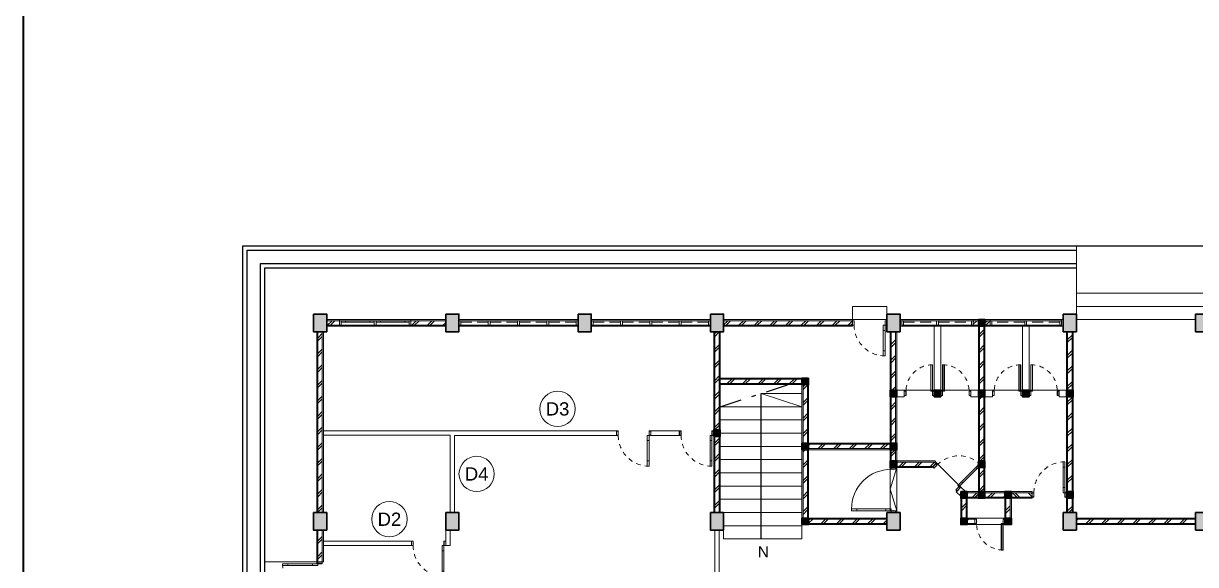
# Model space of a CAD drawing. Header units: millimetres. Extents: x -11 to 1625, y -267 to 180.
# Drawn here: x 996.21 to 1022.79, y -196.77 to -184.5 of the extents above; entities that cross this region are included whole.
import ezdxf
from ezdxf.enums import TextEntityAlignment as Align

# ---------------------------------------------------------------- set-up
doc = ezdxf.new("R2010")
doc.units = ezdxf.units.MM
doc.linetypes.add('DASHDOT', pattern=[1, 0.5, -0.25, 0, -0.25])
doc.linetypes.add('HIDDEN', pattern=[0.375, 0.25, -0.125])
for name, color, linetype, lineweight in [('ars', 11, 'Continuous', 5), ('dinding', 5, 'Continuous', 15), ('GRS KOP', 1, 'Continuous', 35), ('KOLOM', 1, 'Continuous', 30), ('kop', 7, 'Continuous', 20), ('kus', 63, 'Continuous', 15), ('lan', 7, 'Continuous', 15), ('not', 7, 'Continuous', 20), ('PARTISI', 190, 'Continuous', 9), ('sol kol', 8, 'Continuous', 0)]:
    doc.layers.add(name, color=color, linetype=linetype, lineweight=lineweight)
doc.styles.add('BARU', font='complex.shx')
doc.styles.add('S', font='SIMPLEX', dxfattribs={"width": 1.1})
doc.styles.get("Standard").update_dxf_attribs({"font": 'ARIALUNI.TTF'})
pattern_1 = [(45, (1013.4393, -205.53987), (-0.1767767, 0.1767767), []), (45, (1013.5018, -205.53987), (-0.1767767, 0.1767767), [])]
pattern_2 = [(45, (1014.4393, -205.53987), (-0.1767767, 0.1767767), []), (45, (1014.5018, -205.53987), (-0.1767767, 0.1767767), [])]

# ---------------------------------------------------------------- blocks, each defined once
blk = doc.blocks.new('kop')
at = {"layer": 'GRS KOP'}
blk.add_lwpolyline([(1, 54), (83, 54), (83, 1), (1, 1)], close=True, dxfattribs=at)
at = {"layer": 'kop', "style": 'BARU', "flags": 4}
for p, height in [((73.8, 5.4), 0.35), ((80.303, 5.382), 0.25), ((73.8, 4.9), 0.35), ((80.303, 4.882), 0.25), ((73.8, 4.4), 0.35), ((80.303, 4.382), 0.25)]:
    blk.add_attdef('-', p, '', height=height, dxfattribs=at)
at = {"layer": 'kop', "flags": 4}
for tag, p in [('AR-00', (78.057, 2.648)), ('00', (81.238, 2.647))]:
    blk.add_attdef(tag, text='', height=0.35, dxfattribs=at).set_placement(p, align=Align.MIDDLE)
blk = doc.blocks.new('K1')
at = {"layer": 'KOLOM'}
blk.add_lwpolyline([(0.2, 0.15), (-0.2, 0.15), (-0.2, -0.15), (0.2, -0.15), (0.2, 0.15)], dxfattribs=at)
blk = doc.blocks.new('P 70')
at = {"linetype": 'HIDDEN', "ltscale": 0.3}
blk.add_lwpolyline([(-0.74, 0.1, -0.414214), (-0.04, 0.8, -1.303225)], format="xyb", dxfattribs=at)
for points in [[(-0.04, 0.8), (-0.08, 0.8), (-0.08, 0.68), (-0.04, 0.68)], [(-0.04, 0.68), (-0.08, 0.68), (-0.08, 0.22), (-0.04, 0.22)], [(-0.735, 0.06), (-0.74, 0.06), (-0.74, 0.061), (-0.74, 0.1), (-0.78, 0.1), (-0.78, 0), (-0.74, 0), (-0.74, 0.056), (-0.735, 0.058)], [(-0.742, 0.002), (-0.778, 0.002), (-0.778, 0.098), (-0.742, 0.098)], [(-0.04, 0.1), (-0.08, 0.1), (-0.08, 0.22), (-0.04, 0.22)], [(-0.045, 0.06), (-0.04, 0.06), (-0.04, 0.061), (-0.04, 0.1), (0, 0.1), (0, 0), (-0.04, 0), (-0.04, 0.056), (-0.045, 0.058)], [(-0.038, 0.002), (-0.002, 0.002), (-0.002, 0.098), (-0.038, 0.098)]]:
    blk.add_lwpolyline(points, close=True)
blk = doc.blocks.new('KP')
at = {"layer": 'KOLOM'}
blk.add_lwpolyline([(0.075, -0.075), (-0.075, -0.075), (-0.075, 0.075), (0.075, 0.075), (0.075, -0.075)], dxfattribs=at)
blk = doc.blocks.new('P 60')
at = {"linetype": 'HIDDEN', "ltscale": 0.3}
blk.add_lwpolyline([(-0.64, 0.1, -0.414214), (-0.04, 0.7, -1.303225)], format="xyb", dxfattribs=at)
for points in [[(-0.04, 0.7), (-0.04, 0.1), (-0.08, 0.1), (-0.08, 0.7)], [(-0.042, 0.698), (-0.042, 0.102), (-0.078, 0.102), (-0.078, 0.698)], [(-0.635, 0.06), (-0.64, 0.06), (-0.64, 0.061), (-0.64, 0.1), (-0.68, 0.1), (-0.68, 0), (-0.64, 0), (-0.64, 0.056), (-0.635, 0.058)], [(-0.642, 0.002), (-0.678, 0.002), (-0.678, 0.098), (-0.642, 0.098)], [(-0.045, 0.06), (-0.04, 0.06), (-0.04, 0.061), (-0.04, 0.1), (0, 0.1), (0, 0), (-0.04, 0), (-0.04, 0.056), (-0.045, 0.058)], [(-0.038, 0.002), (-0.002, 0.002), (-0.002, 0.098), (-0.038, 0.098)]]:
    blk.add_lwpolyline(points, close=True)
blk = doc.blocks.new('P 80')
at = {"linetype": 'HIDDEN', "ltscale": 0.3}
blk.add_lwpolyline([(-0.84, 0.1, -0.414214), (-0.04, 0.9, -1.303225)], format="xyb", dxfattribs=at)
for points in [[(-0.04, 0.9), (-0.08, 0.9), (-0.08, 0.78), (-0.04, 0.78)], [(-0.04, 0.78), (-0.08, 0.78), (-0.08, 0.22), (-0.04, 0.22)], [(-0.835, 0.06), (-0.84, 0.06), (-0.84, 0.061), (-0.84, 0.1), (-0.88, 0.1), (-0.88, 0), (-0.84, 0), (-0.84, 0.056), (-0.835, 0.058)], [(-0.842, 0.002), (-0.878, 0.002), (-0.878, 0.098), (-0.842, 0.098)], [(-0.04, 0.1), (-0.08, 0.1), (-0.08, 0.22), (-0.04, 0.22)], [(-0.045, 0.06), (-0.04, 0.06), (-0.04, 0.061), (-0.04, 0.1), (0, 0.1), (0, 0), (-0.04, 0), (-0.04, 0.056), (-0.045, 0.058)], [(-0.038, 0.002), (-0.002, 0.002), (-0.002, 0.098), (-0.038, 0.098)]]:
    blk.add_lwpolyline(points, close=True)
blk = doc.blocks.new('NAV')
blk.add_circle((0, -0.4), 0.4)
at = {"style": 'S', "width": 0.75, "flags": 4}
blk.add_attdef('AV', text='', height=0.3, dxfattribs=at).set_placement((0, -0.4), align=Align.MIDDLE)

msp = doc.modelspace()

# ---------------------------------------------------------------- hatches: boundary and pattern name
at = {"layer": 'ars'}
h = msp.add_hatch(dxfattribs=at)
h.set_pattern_fill('TEMBOK', color=256, scale=0.25)
h.set_pattern_definition([(45, (1013.6593, -205.53987), (-0.1767767, 0.1767767), []), (45, (1013.7218, -205.53987), (-0.1767767, 0.1767767), [])])
h.paths.add_polyline_path([(1003.0893097, -191.2398738), (1003.3793097, -191.2398738), (1003.3793097, -191.3398738), (1003.0893097, -191.3398738)])
h = msp.add_hatch(dxfattribs=at)
h.set_pattern_fill('TEMBOK', color=256, scale=0.25)
h.set_pattern_definition([(45, (1015.5693, -205.53987), (-0.1767767, 0.1767767), []), (45, (1015.6318, -205.53987), (-0.1767767, 0.1767767), [])])
h.paths.add_polyline_path([(1004.9993097, -191.2398738), (1005.7893097, -191.2398738), (1005.7893097, -191.3398738), (1004.9993097, -191.3398738)])
h = msp.add_hatch(dxfattribs=at)
h.set_pattern_fill('TEMBOK', color=256, scale=0.25)
h.set_pattern_definition(pattern_1)
h.paths.add_polyline_path([(1012.0893097, -191.2398738), (1015.0093097, -191.2398738), (1015.0093097, -191.3398738), (1012.0893097, -191.3398738)])
h = msp.add_hatch(dxfattribs=at)
h.set_pattern_fill('TEMBOK', color=256, scale=0.25)
h.set_pattern_definition([(45, (1017.1593, -201.03987), (-0.176777, 0.176777), []), (45, (1017.2218, -201.03987), (-0.176777, 0.176777), [])])
h.paths.add_polyline_path([(1017.8643097, -191.2398738), (1017.7493097, -191.2398738), (1017.7493097, -191.3398738), (1017.8643097, -191.3398738)])
h = msp.add_hatch(dxfattribs=at)
h.set_pattern_fill('TEMBOK', color=256, scale=0.25)
h.set_pattern_definition([(45, (1017.4643, -201.03987), (-0.176777, 0.176777), []), (45, (1017.5268, -201.03987), (-0.176777, 0.176777), [])])
h.paths.add_polyline_path([(1018.1293097, -191.2398738), (1018.0143097, -191.2398738), (1018.0143097, -191.3398738), (1018.1293097, -191.3398738)])
h = msp.add_hatch(dxfattribs=at)
h.set_pattern_fill('TEMBOK', color=256, scale=0.25)
h.set_pattern_definition(pattern_2)
h.paths.add_polyline_path([(1002.9893097, -195.5898738), (1002.9893097, -191.4898738), (1002.8893097, -191.4898738), (1002.8893097, -195.5898738)])
h = msp.add_hatch(dxfattribs=at)
h.set_pattern_fill('TEMBOK', color=256, scale=0.25)
h.set_pattern_definition(pattern_1)
h.paths.add_polyline_path([(1011.9893097, -195.5898738), (1011.9893097, -191.4898738), (1011.8893097, -191.4898738), (1011.8893097, -195.5898738)])
h = msp.add_hatch(dxfattribs=at)
h.set_pattern_fill('TEMBOK', color=256, scale=0.25)
h.set_pattern_definition(pattern_1)
h.paths.add_polyline_path([(1015.9893097, -194.0148738), (1015.9893097, -191.4898738), (1015.8893097, -191.4898738), (1015.8893097, -194.0148738)])
h = msp.add_hatch(dxfattribs=at)
h.set_pattern_fill('TEMBOK', color=256, scale=0.25)
h.set_pattern_definition(pattern_1)
h.paths.add_polyline_path([(1017.8893097, -191.3648738), (1017.8893097, -195.1148738), (1017.9893097, -195.1148738), (1017.9893097, -191.3648738)])
h = msp.add_hatch(dxfattribs=at)
h.set_pattern_fill('TEMBOK', color=256, scale=0.25)
h.set_pattern_definition(pattern_1)
h.paths.add_polyline_path([(1019.9893097, -195.5898738), (1019.9893097, -191.4898738), (1019.8893097, -191.4898738), (1019.8893097, -195.5898738)])
h = msp.add_hatch(dxfattribs=at)
h.set_pattern_fill('TEMBOK', color=256, scale=0.25)
h.set_pattern_definition(pattern_1)
h.paths.add_polyline_path([(1012.0143097, -192.5648738), (1013.8643097, -192.5648738), (1013.8643097, -192.6648738), (1012.0143097, -192.6648738)])
h = msp.add_hatch(dxfattribs=at)
h.set_pattern_fill('TEMBOK', color=256, scale=0.25)
h.set_pattern_definition([(45, (1013.4643, -205.53987), (-0.1767767, 0.1767767), []), (45, (1013.5268, -205.53987), (-0.1767767, 0.1767767), [])])
h.paths.add_polyline_path([(1013.9893097, -195.7148738), (1013.9893097, -192.6898738), (1013.8893097, -192.6898738), (1013.8893097, -195.7148738)])
h = msp.add_hatch(dxfattribs=at)
h.set_pattern_fill('TEMBOK', color=256, scale=0.25)
h.set_pattern_definition(pattern_1)
h.paths.add_polyline_path([(1015.8643097, -194.0398738), (1013.9143097, -194.0398738), (1013.9143097, -194.1398738), (1015.8643097, -194.1398738)])
h = msp.add_hatch(dxfattribs=at)
h.set_pattern_fill('TEMBOK', color=256, scale=0.25)
h.set_pattern_definition(pattern_1)
h.paths.add_polyline_path([(1015.8893097, -194.1648738), (1015.8893097, -194.4198738), (1015.9893097, -194.4198738), (1015.9893097, -194.1648738)])
h = msp.add_hatch(dxfattribs=at)
h.set_pattern_fill('TEMBOK', color=256, scale=0.25)
h.set_pattern_definition([(45, (1013.4393, -204.24487), (-0.1767767, 0.1767767), []), (45, (1013.5018, -204.24487), (-0.1767767, 0.1767767), [])])
h.paths.add_polyline_path([(1016.0143097, -194.4448738), (1016.8650204, -194.4448738), (1016.823599, -194.5448738), (1016.0143097, -194.5448738)])
h = msp.add_hatch(dxfattribs=at)
h.set_pattern_fill('TEMBOK', color=256, scale=0.25)
h.set_pattern_definition(pattern_1)
h.paths.add_polyline_path([(1017.4893097, -195.2648738), (1017.4893097, -195.7148738), (1017.5893097, -195.7148738), (1017.5893097, -195.2648738)])
h = msp.add_hatch(dxfattribs=at)
h.set_pattern_fill('TEMBOK', color=256, scale=0.25)
h.set_pattern_definition(pattern_1)
h.paths.add_polyline_path([(1018.4643097, -195.1398738), (1017.6143097, -195.1398738), (1017.6143097, -195.2398738), (1018.4643097, -195.2398738)])
h = msp.add_hatch(dxfattribs=at)
h.set_pattern_fill('TEMBOK', color=256, scale=0.25)
h.set_pattern_definition(pattern_1)
h.paths.add_polyline_path([(1018.4893097, -195.2648738), (1018.4893097, -195.7148738), (1018.5893097, -195.7148738), (1018.5893097, -195.2648738)])
h = msp.add_hatch(dxfattribs=at)
h.set_pattern_fill('TEMBOK', color=256, scale=0.25)
h.set_pattern_definition([(135, (1024.9643, -204.93987), (0.1767767, 0.1767767), []), (135, (1024.9018, -204.93987), (0.1767767, 0.1767767), [])])
h.paths.add_polyline_path([(1018.6143097, -195.1398738), (1019.0843097, -195.1398738), (1019.0843097, -195.2398738), (1018.6143097, -195.2398738)])
h = msp.add_hatch(dxfattribs=at)
h.set_pattern_fill('TEMBOK', color=256, scale=0.25)
h.set_pattern_definition(pattern_1)
h.paths.add_polyline_path([(1015.7893097, -195.7398738), (1014.0143097, -195.7398738), (1014.0143097, -195.8398738), (1015.7893097, -195.8398738)])
h = msp.add_hatch(dxfattribs=at)
h.set_pattern_fill('TEMBOK', color=256, scale=0.25)
h.set_pattern_definition(pattern_1)
h.paths.add_polyline_path([(1017.7843097, -195.7398738), (1017.6143097, -195.7398738), (1017.6143097, -195.8398738), (1017.7843097, -195.8398738)])
h = msp.add_hatch(dxfattribs=at)
h.set_pattern_fill('TEMBOK', color=256, scale=0.25)
h.set_pattern_definition(pattern_1)
h.paths.add_polyline_path([(1022.7893097, -195.8398738), (1020.0893097, -195.8398738), (1020.0893097, -195.7398738), (1022.7893097, -195.7398738)])
h = msp.add_hatch(dxfattribs=at)
h.set_pattern_fill('TEMBOK', color=256, scale=0.25)
h.set_pattern_definition(pattern_2)
h.paths.add_polyline_path([(1002.9893097, -196.7098738), (1002.9893097, -195.9898738), (1002.8893097, -195.9898738), (1002.8893097, -196.7098738)])
at = {"layer": 'sol kol'}
for points in [[(1002.7893097, -191.0898738), (1002.7893097, -191.4898738), (1003.0893097, -191.4898738), (1003.0893097, -191.0898738)], [(1005.7893097, -191.0898738), (1005.7893097, -191.4898738), (1006.0893097, -191.4898738), (1006.0893097, -191.0898738)], [(1008.7893097, -191.0898738), (1008.7893097, -191.4898738), (1009.0893097, -191.4898738), (1009.0893097, -191.0898738)], [(1011.7893097, -191.0898738), (1011.7893097, -191.4898738), (1012.0893097, -191.4898738), (1012.0893097, -191.0898738)], [(1015.7893097, -191.0898738), (1015.7893097, -191.4898738), (1016.0893097, -191.4898738), (1016.0893097, -191.0898738)], [(1017.8643097, -191.2148738), (1018.0143097, -191.2148738), (1018.0143097, -191.3648738), (1017.8643097, -191.3648738)], [(1019.7893097, -191.0898738), (1019.7893097, -191.4898738), (1020.0893097, -191.4898738), (1020.0893097, -191.0898738)], [(1022.7893097, -191.0898738), (1022.7893097, -191.4898738), (1023.0893097, -191.4898738), (1023.0893097, -191.0898738)], [(1014.0143097, -192.5398738), (1013.8643097, -192.5398738), (1013.8643097, -192.6898738), (1014.0143097, -192.6898738)], [(1015.8643097, -192.8148738), (1016.0143097, -192.8148738), (1016.0143097, -192.9648738), (1015.8643097, -192.9648738)], [(1016.8643097, -192.8148738), (1017.0143097, -192.8148738), (1017.0143097, -192.9648738), (1016.8643097, -192.9648738)], [(1017.8643097, -192.8148738), (1018.0143097, -192.8148738), (1018.0143097, -192.9648738), (1017.8643097, -192.9648738)], [(1018.8643097, -192.8148738), (1019.0143097, -192.8148738), (1019.0143097, -192.9648738), (1018.8643097, -192.9648738)], [(1019.8643097, -192.8148738), (1020.0143097, -192.8148738), (1020.0143097, -192.9648738), (1019.8643097, -192.9648738)], [(1012.0143097, -193.7148738), (1011.8643097, -193.7148738), (1011.8643097, -193.8648738), (1012.0143097, -193.8648738)], [(1014.0143097, -194.0148738), (1013.8643097, -194.0148738), (1013.8643097, -194.1648738), (1014.0143097, -194.1648738)], [(1016.0143097, -194.0148738), (1015.8643097, -194.0148738), (1015.8643097, -194.1648738), (1016.0143097, -194.1648738)], [(1016.0143097, -194.4198738), (1015.8643097, -194.4198738), (1015.8643097, -194.5698738), (1016.0143097, -194.5698738)], [(1017.8643097, -194.4198738), (1018.0143097, -194.4198738), (1018.0143097, -194.5698738), (1017.8643097, -194.5698738)], [(1017.4643097, -195.1148738), (1017.6143097, -195.1148738), (1017.6143097, -195.2648738), (1017.4643097, -195.2648738)], [(1017.8643097, -195.1148738), (1018.0143097, -195.1148738), (1018.0143097, -195.2648738), (1017.8643097, -195.2648738)], [(1018.4643097, -195.1148738), (1018.6143097, -195.1148738), (1018.6143097, -195.2648738), (1018.4643097, -195.2648738)], [(1019.8643097, -195.1148738), (1020.0143097, -195.1148738), (1020.0143097, -195.2648738), (1019.8643097, -195.2648738)], [(1002.7893097, -195.5898738), (1002.7893097, -195.9898738), (1003.0893097, -195.9898738), (1003.0893097, -195.5898738)], [(1005.7893097, -195.5898738), (1005.7893097, -195.9898738), (1006.0893097, -195.9898738), (1006.0893097, -195.5898738)], [(1011.7893097, -195.5898738), (1011.7893097, -195.9898738), (1012.0893097, -195.9898738), (1012.0893097, -195.5898738)], [(1015.7893097, -195.5898738), (1015.7893097, -195.9898738), (1016.0893097, -195.9898738), (1016.0893097, -195.5898738)], [(1019.7893097, -195.5898738), (1019.7893097, -195.9898738), (1020.0893097, -195.9898738), (1020.0893097, -195.5898738)], [(1022.7893097, -195.5898738), (1022.7893097, -195.9898738), (1023.0893097, -195.9898738), (1023.0893097, -195.5898738)], [(1014.0143097, -195.7148738), (1013.8643097, -195.7148738), (1013.8643097, -195.8648738), (1014.0143097, -195.8648738)], [(1017.4643097, -195.7148738), (1017.6143097, -195.7148738), (1017.6143097, -195.8648738), (1017.4643097, -195.8648738)], [(1018.4643097, -195.7148738), (1018.6143097, -195.7148738), (1018.6143097, -195.8648738), (1018.4643097, -195.8648738)]]:
    msp.add_hatch(color=256, dxfattribs=at).paths.add_polyline_path(points)

# ---------------------------------------------------------------- linework, layer by layer
for p, q in [((1001.1893097, -204.0398738), (1001.1893097, -189.5398738)), ((1001.1893097, -189.5398738), (1027.6893097, -189.5398738)), ((1001.2893097, -203.9398738), (1001.2893097, -189.6398738)), ((1001.2893097, -189.6398738), (1020.0893097, -189.6398738)), ((1001.5893097, -203.6398738), (1001.5893097, -189.9398738)), ((1001.5893097, -189.9398738), (1020.0893097, -189.9398738)), ((1001.6893097, -203.5398738), (1001.6893097, -190.0398738)), ((1001.6893097, -190.0398738), (1020.0893097, -190.0398738)), ((1012.9393097, -196.1898738), (1012.9393097, -192.8898738))]:
    msp.add_line(p, q)
at = {"linetype": 'DASHDOT'}
msp.add_line((1012.0143097, -193.1898738), (1013.5559764, -192.6898738), dxfattribs=at)
at = {"layer": 'ars'}
for p, q in [((1016.0143097, -194.4448738), (1016.8650204, -194.4448738)), ((1016.0143097, -194.5448738), (1016.0143097, -194.4448738)), ((1016.901632, -194.4814855), (1016.8650204, -194.4448738)), ((1016.823599, -194.5448738), (1016.0143097, -194.5448738)), ((1016.8309214, -194.5521962), (1016.823599, -194.5448738))]:
    msp.add_line(p, q, dxfattribs=at)
for points in [[(1003.3793097, -191.2398738), (1003.0893097, -191.2398738), (1003.0893097, -191.3398738), (1003.3793097, -191.3398738)], [(1005.7893097, -191.2398738), (1004.9993097, -191.2398738), (1004.9993097, -191.3398738), (1005.7893097, -191.3398738)], [(1012.0893097, -191.2398738), (1015.0093097, -191.2398738), (1015.0093097, -191.3398738), (1012.0893097, -191.3398738)], [(1017.8643097, -191.2398738), (1017.7493097, -191.2398738), (1017.7493097, -191.3398738), (1017.8643097, -191.3398738)], [(1018.1293097, -191.2398738), (1018.0143097, -191.2398738), (1018.0143097, -191.3398738), (1018.1293097, -191.3398738)], [(1002.9893097, -195.5898738), (1002.9893097, -191.4898738), (1002.8893097, -191.4898738), (1002.8893097, -195.5898738)], [(1011.9893097, -195.5898738), (1011.9893097, -191.4898738), (1011.8893097, -191.4898738), (1011.8893097, -195.5898738)], [(1015.9893097, -194.0148738), (1015.9893097, -191.4898738), (1015.8893097, -191.4898738), (1015.8893097, -194.0148738)], [(1017.8893097, -191.3648738), (1017.8893097, -195.1148738), (1017.9893097, -195.1148738), (1017.9893097, -191.3648738)], [(1019.9893097, -195.5898738), (1019.9893097, -191.4898738), (1019.8893097, -191.4898738), (1019.8893097, -195.5898738)], [(1012.0143097, -192.5648738), (1013.8643097, -192.5648738), (1013.8643097, -192.6648738), (1012.0143097, -192.6648738)], [(1013.9893097, -195.7148738), (1013.9893097, -192.6898738), (1013.8893097, -192.6898738), (1013.8893097, -195.7148738)], [(1015.8643097, -194.0398738), (1013.9143097, -194.0398738), (1013.9143097, -194.1398738), (1015.8643097, -194.1398738)], [(1015.8893097, -194.1648738), (1015.8893097, -194.4198738), (1015.9893097, -194.4198738), (1015.9893097, -194.1648738)], [(1017.4893097, -195.2648738), (1017.4893097, -195.7148738), (1017.5893097, -195.7148738), (1017.5893097, -195.2648738)], [(1018.4643097, -195.1398738), (1017.6143097, -195.1398738), (1017.6143097, -195.2398738), (1018.4643097, -195.2398738)], [(1018.4893097, -195.2648738), (1018.4893097, -195.7148738), (1018.5893097, -195.7148738), (1018.5893097, -195.2648738)], [(1018.6143097, -195.1398738), (1019.0843097, -195.1398738), (1019.0843097, -195.2398738), (1018.6143097, -195.2398738)], [(1015.7893097, -195.7398738), (1014.0143097, -195.7398738), (1014.0143097, -195.8398738), (1015.7893097, -195.8398738)], [(1017.7843097, -195.7398738), (1017.6143097, -195.7398738), (1017.6143097, -195.8398738), (1017.7843097, -195.8398738)], [(1022.7893097, -195.8398738), (1020.0893097, -195.8398738), (1020.0893097, -195.7398738), (1022.7893097, -195.7398738)], [(1002.9893097, -196.7098738), (1002.9893097, -195.9898738), (1002.8893097, -195.9898738), (1002.8893097, -196.7098738)]]:
    msp.add_lwpolyline(points, close=True, dxfattribs=at)
at = {"layer": 'dinding'}
for p, q in [((1016.0143097, -194.4198738), (1016.8753757, -194.4198738)), ((1016.0143097, -194.5698738), (1016.0143097, -194.4198738)), ((1016.8132437, -194.5698738), (1016.9193097, -194.4638078)), ((1016.9193097, -194.4638078), (1016.8753757, -194.4198738)), ((1016.8132437, -194.5698738), (1016.0143097, -194.5698738)), ((1017.470853, -195.0153511), (1017.364787, -195.1214171)), ((1017.5703757, -195.1148738), (1017.470853, -195.0153511)), ((1017.4643097, -195.2209398), (1017.364787, -195.1214171))]:
    msp.add_line(p, q, dxfattribs=at)
for points in [[(1003.3793097, -191.2148738), (1003.0893097, -191.2148738), (1003.0893097, -191.3648738), (1003.3793097, -191.3648738)], [(1005.7893097, -191.2148738), (1004.9993097, -191.2148738), (1004.9993097, -191.3648738), (1005.7893097, -191.3648738)], [(1012.0893097, -191.2148738), (1015.0093097, -191.2148738), (1015.0093097, -191.3648738), (1012.0893097, -191.3648738)], [(1016.0893097, -191.2148738), (1016.1293097, -191.2148738), (1016.1293097, -191.3648738), (1016.0893097, -191.3648738)], [(1017.7493097, -191.2148738), (1017.8643097, -191.2148738), (1017.8643097, -191.3648738), (1017.7493097, -191.3648738)], [(1018.1293097, -191.2148738), (1018.0143097, -191.2148738), (1018.0143097, -191.3648738), (1018.1293097, -191.3648738)], [(1019.7893097, -191.2148738), (1019.7493097, -191.2148738), (1019.7493097, -191.3648738), (1019.7893097, -191.3648738)], [(1003.0143097, -195.5898738), (1003.0143097, -191.4898738), (1002.8643097, -191.4898738), (1002.8643097, -195.5898738)], [(1012.0143097, -195.5898738), (1012.0143097, -191.4898738), (1011.8643097, -191.4898738), (1011.8643097, -195.5898738)], [(1016.0143097, -194.0148738), (1016.0143097, -191.4898738), (1015.8643097, -191.4898738), (1015.8643097, -194.0148738)], [(1017.8643097, -191.3648738), (1017.8643097, -195.1148738), (1018.0143097, -195.1148738), (1018.0143097, -191.3648738)], [(1020.0143097, -195.5898738), (1020.0143097, -191.4898738), (1019.8643097, -191.4898738), (1019.8643097, -195.5898738)], [(1012.0143097, -192.5398738), (1013.8643097, -192.5398738), (1013.8643097, -192.6898738), (1012.0143097, -192.6898738)], [(1014.0143097, -195.7148738), (1014.0143097, -192.6898738), (1013.8643097, -192.6898738), (1013.8643097, -195.7148738)], [(1015.8643097, -194.0148738), (1013.9143097, -194.0148738), (1013.9143097, -194.1648738), (1015.8643097, -194.1648738)], [(1016.0143097, -194.4198738), (1015.8643097, -194.4198738), (1015.8643097, -194.1648738), (1016.0143097, -194.1648738)], [(1017.4643097, -195.2648738), (1017.4643097, -195.7148738), (1017.6143097, -195.7148738), (1017.6143097, -195.2648738)], [(1018.4643097, -195.1148738), (1017.6143097, -195.1148738), (1017.6143097, -195.2648738), (1018.4643097, -195.2648738)], [(1018.4643097, -195.2648738), (1018.4643097, -195.7148738), (1018.6143097, -195.7148738), (1018.6143097, -195.2648738)], [(1018.6143097, -195.1148738), (1019.0843097, -195.1148738), (1019.0843097, -195.2648738), (1018.6143097, -195.2648738)], [(1015.7893097, -195.7148738), (1014.0143097, -195.7148738), (1014.0143097, -195.8648738), (1015.7893097, -195.8648738)], [(1017.7843097, -195.7148738), (1017.6143097, -195.7148738), (1017.6143097, -195.8648738), (1017.7843097, -195.8648738)], [(1022.7893097, -195.8648738), (1020.0893097, -195.8648738), (1020.0893097, -195.7148738), (1022.7893097, -195.7148738)], [(1003.0143097, -196.7098738), (1003.0143097, -195.9898738), (1002.8643097, -195.9898738), (1002.8643097, -196.7098738)]]:
    msp.add_lwpolyline(points, close=True, dxfattribs=at)
at = {"layer": 'kus'}
for p, q in [((1003.4193097, -191.2398738), (1004.1693097, -191.2398738)), ((1003.4193097, -191.2748738), (1004.1693097, -191.2748738)), ((1003.4193097, -191.3398738), (1004.1693097, -191.3398738)), ((1003.5193097, -191.2748738), (1003.5193097, -191.2398738)), ((1004.0693097, -191.2748738), (1004.0693097, -191.2398738)), ((1004.2093097, -191.2398738), (1004.9593097, -191.2398738)), ((1004.2093097, -191.2748738), (1004.9593097, -191.2748738)), ((1004.2093097, -191.3398738), (1004.9593097, -191.3398738)), ((1004.3093097, -191.2748738), (1004.3093097, -191.2398738)), ((1004.8593097, -191.2748738), (1004.8593097, -191.2398738)), ((1006.7543097, -191.2398738), (1006.1293097, -191.2398738)), ((1006.1293097, -191.3398738), (1006.7543097, -191.3398738)), ((1007.4193097, -191.2398738), (1006.7943097, -191.2398738)), ((1006.7943097, -191.3398738), (1007.4193097, -191.3398738)), ((1008.0843097, -191.2398738), (1007.4593097, -191.2398738)), ((1007.4593097, -191.3398738), (1008.0843097, -191.3398738)), ((1008.7493097, -191.2398738), (1008.1243097, -191.2398738)), ((1008.1243097, -191.3398738), (1008.7493097, -191.3398738)), ((1009.7543097, -191.2398738), (1009.1293097, -191.2398738)), ((1009.1293097, -191.3398738), (1009.7543097, -191.3398738)), ((1010.4193097, -191.2398738), (1009.7943097, -191.2398738)), ((1009.7943097, -191.3398738), (1010.4193097, -191.3398738)), ((1011.0843097, -191.2398738), (1010.4593097, -191.2398738)), ((1010.4593097, -191.3398738), (1011.0843097, -191.3398738)), ((1011.7493097, -191.2398738), (1011.1243097, -191.2398738)), ((1011.1243097, -191.3398738), (1011.7493097, -191.3398738)), ((1016.1693097, -191.2398738), (1016.9193097, -191.2398738)), ((1016.1693097, -191.3398738), (1016.9193097, -191.3398738)), ((1016.9593097, -191.2398738), (1017.7093097, -191.2398738)), ((1016.9593097, -191.3398738), (1017.7093097, -191.3398738)), ((1018.9193097, -191.2398738), (1018.1693097, -191.2398738)), ((1018.9193097, -191.3398738), (1018.1693097, -191.3398738)), ((1019.7093097, -191.2398738), (1018.9593097, -191.2398738)), ((1019.7093097, -191.3398738), (1018.9593097, -191.3398738)), ((1017.7843097, -195.7148738), (1018.4643097, -195.7148738)), ((1018.4643097, -195.8648738), (1017.7843097, -195.8648738))]:
    msp.add_line(p, q, dxfattribs=at)
at = {"layer": 'kus', "linetype": 'HIDDEN'}
for p, q in [((1006.1293097, -191.2748738), (1006.7543097, -191.2748738)), ((1006.7943097, -191.2748738), (1007.4193097, -191.2748738)), ((1007.4593097, -191.2748738), (1008.0843097, -191.2748738)), ((1008.1243097, -191.2748738), (1008.7493097, -191.2748738)), ((1009.1293097, -191.2748738), (1009.7543097, -191.2748738)), ((1009.7943097, -191.2748738), (1010.4193097, -191.2748738)), ((1010.4593097, -191.2748738), (1011.0843097, -191.2748738)), ((1011.1243097, -191.2748738), (1011.7493097, -191.2748738)), ((1016.1693097, -191.2748738), (1016.9193097, -191.2748738)), ((1016.9593097, -191.2748738), (1017.7093097, -191.2748738)), ((1018.9193097, -191.2748738), (1018.1693097, -191.2748738)), ((1019.7093097, -191.2748738), (1018.9593097, -191.2748738))]:
    msp.add_line(p, q, dxfattribs=at)
at = {"layer": 'kus'}
for points in [[(1003.3793097, -191.2398738), (1003.4193097, -191.2398738), (1003.4193097, -191.3398738), (1003.3793097, -191.3398738)], [(1004.1693097, -191.2398738), (1004.2093097, -191.2398738), (1004.2093097, -191.3398738), (1004.1693097, -191.3398738)], [(1004.9593097, -191.2398738), (1004.9993097, -191.2398738), (1004.9993097, -191.3398738), (1004.9593097, -191.3398738)], [(1006.1293097, -191.2398738), (1006.0893097, -191.2398738), (1006.0893097, -191.3398738), (1006.1293097, -191.3398738)], [(1006.7943097, -191.2398738), (1006.7543097, -191.2398738), (1006.7543097, -191.3398738), (1006.7943097, -191.3398738)], [(1007.4593097, -191.2398738), (1007.4193097, -191.2398738), (1007.4193097, -191.3398738), (1007.4593097, -191.3398738)], [(1008.1243097, -191.2398738), (1008.0843097, -191.2398738), (1008.0843097, -191.3398738), (1008.1243097, -191.3398738)], [(1008.7893097, -191.2398738), (1008.7493097, -191.2398738), (1008.7493097, -191.3398738), (1008.7893097, -191.3398738)], [(1009.1293097, -191.2398738), (1009.0893097, -191.2398738), (1009.0893097, -191.3398738), (1009.1293097, -191.3398738)], [(1009.7943097, -191.2398738), (1009.7543097, -191.2398738), (1009.7543097, -191.3398738), (1009.7943097, -191.3398738)], [(1010.4593097, -191.2398738), (1010.4193097, -191.2398738), (1010.4193097, -191.3398738), (1010.4593097, -191.3398738)], [(1011.1243097, -191.2398738), (1011.0843097, -191.2398738), (1011.0843097, -191.3398738), (1011.1243097, -191.3398738)], [(1011.7893097, -191.2398738), (1011.7493097, -191.2398738), (1011.7493097, -191.3398738), (1011.7893097, -191.3398738)], [(1016.1293097, -191.2398738), (1016.1693097, -191.2398738), (1016.1693097, -191.3398738), (1016.1293097, -191.3398738)], [(1016.9193097, -191.2398738), (1016.9593097, -191.2398738), (1016.9593097, -191.3398738), (1016.9193097, -191.3398738)], [(1017.7093097, -191.2398738), (1017.7493097, -191.2398738), (1017.7493097, -191.3398738), (1017.7093097, -191.3398738)], [(1018.1693097, -191.2398738), (1018.1293097, -191.2398738), (1018.1293097, -191.3398738), (1018.1693097, -191.3398738)], [(1018.9593097, -191.2398738), (1018.9193097, -191.2398738), (1018.9193097, -191.3398738), (1018.9593097, -191.3398738)], [(1019.7493097, -191.2398738), (1019.7093097, -191.2398738), (1019.7093097, -191.3398738), (1019.7493097, -191.3398738)], [(1015.9293097, -194.6147621), (1015.9293097, -194.6098738), (1015.9278574, -194.6098738), (1015.8893097, -194.6098738), (1015.8893097, -194.5698738), (1015.9893097, -194.5698738), (1015.9893097, -194.6098738), (1015.9328158, -194.6098738), (1015.931057, -194.6147621)], [(1015.9873097, -194.6078738), (1015.9873097, -194.5718738), (1015.8913097, -194.5718738), (1015.8913097, -194.6078738)], [(1014.9893097, -195.5498738), (1014.9893097, -195.5098738), (1015.1093097, -195.5098738), (1015.1093097, -195.5498738)], [(1015.1093097, -195.5498738), (1015.1093097, -195.5098738), (1015.7693097, -195.5098738), (1015.7693097, -195.5498738)], [(1015.8893097, -195.5498738), (1015.8893097, -195.5098738), (1015.7693097, -195.5098738), (1015.7693097, -195.5498738)], [(1015.9293097, -195.5449855), (1015.9293097, -195.5498738), (1015.9278574, -195.5498738), (1015.8893097, -195.5498738), (1015.8893097, -195.5898738), (1015.9893097, -195.5898738), (1015.9893097, -195.5498738), (1015.9328158, -195.5498738), (1015.931057, -195.5449855)], [(1015.9873097, -195.5518738), (1015.9873097, -195.5878738), (1015.8913097, -195.5878738), (1015.8913097, -195.5518738)]]:
    msp.add_lwpolyline(points, close=True, dxfattribs=at)
msp.add_lwpolyline([(1015.8893097, -194.6098738, 0.4142135624), (1014.9893097, -195.5098738, 1.3032253728)], format="xyb", dxfattribs=at)
at = {"layer": 'lan'}
for p, q in [((1020.0893097, -190.0398738), (1020.0893097, -189.5398738)), ((1020.0893097, -190.3148738), (1020.0893097, -189.5398738)), ((1020.0893097, -191.0898738), (1020.0893097, -190.3148738)), ((1020.0893097, -190.6148738), (1023.0893097, -190.6148738)), ((1015.0093097, -191.2148738), (1015.0093097, -190.9148738)), ((1015.7893097, -191.0898738), (1015.7893097, -190.9148738)), ((1020.0893097, -190.9148738), (1023.0893097, -190.9148738)), ((1020.0893097, -191.2148738), (1022.7893097, -191.2148738)), ((1013.8643097, -193.1898738), (1012.9393097, -192.8898738)), ((1016.1843097, -192.8148738), (1016.8643097, -192.8148738)), ((1017.0143097, -192.8148738), (1017.6943097, -192.8148738)), ((1018.1843097, -192.8148738), (1018.8643097, -192.8148738)), ((1019.0143097, -192.8148738), (1019.6943097, -192.8148738)), ((1017.470853, -195.0153511), (1016.9193097, -194.4638078)), ((1015.8643097, -194.5698738), (1015.8643097, -195.5498738)), ((1016.0143097, -194.5698738), (1015.8643097, -195.0598738)), ((1016.0143097, -195.5898738), (1016.0143097, -194.5698738)), ((1015.8643097, -195.0598738), (1016.0143097, -195.5498738)), ((1015.8643097, -195.5498738), (1016.0143097, -195.5498738)), ((1013.8643097, -195.8898738), (1012.0893097, -195.8898738)), ((1012.0893097, -195.9898738), (1012.0893097, -196.1898738)), ((1013.8643097, -195.8648738), (1013.8643097, -196.1898738)), ((1013.8643097, -196.1898738), (1012.0893097, -196.1898738)), ((1002.8893097, -196.7098738), (1001.6893097, -196.7098738)), ((1002.8643097, -196.7098738), (1002.8643097, -196.7498738))]:
    msp.add_line(p, q, dxfattribs=at)
for points in [[(1015.0093097, -190.9148738), (1015.7893097, -190.9148738)], [(1015.0093097, -191.2148738), (1015.7893097, -191.2148738)], [(1013.8643097, -192.8898738), (1012.9393097, -192.8898738)], [(1013.8643097, -193.1898738), (1012.0143097, -193.1898738)], [(1013.8643097, -193.4898738), (1012.0143097, -193.4898738)], [(1013.8643097, -193.7898738), (1012.0143097, -193.7898738)], [(1013.8643097, -194.0898738), (1012.0143097, -194.0898738)], [(1013.8643097, -194.3898738), (1012.0143097, -194.3898738)], [(1013.8643097, -194.6898738), (1012.0143097, -194.6898738)], [(1013.8643097, -194.9898738), (1012.0143097, -194.9898738)], [(1013.8643097, -195.2898738), (1012.0143097, -195.2898738)], [(1013.8643097, -195.5898738), (1012.0143097, -195.5898738)]]:
    msp.add_lwpolyline(points, dxfattribs=at)
for points in [[(1003.3793097, -191.2148738), (1004.9993097, -191.2148738), (1004.9993097, -191.3648738), (1003.3793097, -191.3648738)], [(1006.0893097, -191.3648738), (1008.7893097, -191.3648738), (1008.7893097, -191.2148738), (1006.0893097, -191.2148738)], [(1009.0893097, -191.3648738), (1011.7893097, -191.3648738), (1011.7893097, -191.2148738), (1009.0893097, -191.2148738)], [(1016.1293097, -191.2148738), (1017.7493097, -191.2148738), (1017.7493097, -191.3648738), (1016.1293097, -191.3648738)], [(1019.7493097, -191.2148738), (1018.1293097, -191.2148738), (1018.1293097, -191.3648738), (1019.7493097, -191.3648738)], [(1016.8643097, -191.3648738), (1016.8643097, -192.8148738), (1017.0143097, -192.8148738), (1017.0143097, -191.3648738)], [(1018.8643097, -191.3648738), (1018.8643097, -192.8148738), (1019.0143097, -192.8148738), (1019.0143097, -191.3648738)], [(1016.1843097, -192.8148738), (1016.0143097, -192.8148738), (1016.0143097, -192.9648738), (1016.1843097, -192.9648738)], [(1017.8643097, -192.8148738), (1017.6943097, -192.8148738), (1017.6943097, -192.9648738), (1017.8643097, -192.9648738)], [(1018.1843097, -192.8148738), (1018.0143097, -192.8148738), (1018.0143097, -192.9648738), (1018.1843097, -192.9648738)], [(1019.8643097, -192.8148738), (1019.6943097, -192.8148738), (1019.6943097, -192.9648738), (1019.8643097, -192.9648738)]]:
    msp.add_lwpolyline(points, close=True, dxfattribs=at)
at = {"layer": 'PARTISI'}
for points in [[(1005.8893097, -195.5898738), (1005.8893097, -193.8374206), (1003.0143097, -193.8374206), (1003.0143097, -193.7398738), (1005.9893097, -193.7398738), (1009.6593097, -193.7398738), (1009.6593097, -193.8398738), (1005.9893097, -193.8398738), (1005.9893097, -195.5898738)], [(1010.4393097, -193.7398738), (1011.0843097, -193.7398738), (1011.0843097, -193.8398738), (1010.4393097, -193.8398738)], [(1011.8893097, -197.5898738), (1011.9893097, -197.5898738), (1011.9893097, -195.9898738), (1011.8893097, -195.9898738)], [(1003.0143097, -196.3398738), (1005.0093097, -196.3398738), (1005.0093097, -196.2398738), (1003.0143097, -196.2398738)]]:
    msp.add_lwpolyline(points, close=True, dxfattribs=at)
msp.add_lwpolyline([(1005.7893097, -195.9898738), (1005.7893097, -196.3398738), (1005.8893097, -196.3398738), (1005.8893097, -195.9898738), (1005.7893097, -195.9898738)], dxfattribs=at)

# ---------------------------------------------------------------- block references
at = {"layer": 'KOLOM'}
for name, p, rotation in [('K1', (1002.9393097, -191.2898738), 90), ('K1', (1005.9393097, -191.2898738), 90), ('K1', (1008.9393097, -191.2898738), 90), ('K1', (1011.9393097, -191.2898738), 90), ('K1', (1015.9393097, -191.2898738), 90), ('KP', (1017.9393097, -191.2898738), 180), ('K1', (1019.9393097, -191.2898738), 90), ('K1', (1022.9393097, -191.2898738), 90), ('KP', (1015.9393097, -192.8898738), 180), ('KP', (1016.9393097, -192.8898738), 180), ('KP', (1017.9393097, -192.8898738), 180), ('KP', (1018.9393097, -192.8898738), 180), ('KP', (1019.9393097, -192.8898738), 180), ('KP', (1017.9393097, -194.4948738), 180), ('KP', (1017.5393097, -195.1898738), 180), ('KP', (1017.9393097, -195.1898738), 180), ('KP', (1018.5393097, -195.1898738), 180), ('KP', (1019.9393097, -195.1898738), 180), ('K1', (1002.9393097, -195.7898738), 90), ('K1', (1005.9393097, -195.7898738), 90), ('K1', (1011.9393097, -195.7898738), 90), ('K1', (1015.9393097, -195.7898738), 90), ('K1', (1019.9393097, -195.7898738), 90), ('K1', (1022.9393097, -195.7898738), 90), ('KP', (1017.5393097, -195.7898738), 180), ('KP', (1018.5393097, -195.7898738), 180)]:
    msp.add_blockref(name, p, dxfattribs=dict(at, rotation=rotation))
at = {"layer": 'KOLOM', "xscale": -1, "rotation": 180}
for p in [(1013.9393097, -192.6148738), (1011.9393097, -193.7898738), (1013.9393097, -194.0898738), (1015.9393097, -194.0898738), (1015.9393097, -194.4948738), (1013.9393097, -195.7898738)]:
    msp.add_blockref('KP', p, dxfattribs=at)
at = {"layer": 'kop'}
msp.add_blockref('kop', (995.2141622, -212), dxfattribs=at)
at = {"layer": 'kus', "xscale": -1, "rotation": 180}
for name, p in [('P 70', (1015.7893097, -191.2398738)), ('P 70', (1010.4393097, -193.7398738)), ('P 70', (1011.8643097, -193.7398738)), ('P 60', (1018.4643097, -195.7398738)), ('P 70', (1005.7893097, -196.2398738))]:
    msp.add_blockref(name, p, dxfattribs=at)
at = {"layer": 'kus'}
for name, p in [('P 60', (1016.8643097, -192.9398738)), ('P 60', (1018.8643097, -192.9398738)), ('P 70', (1019.8643097, -195.2398738))]:
    msp.add_blockref(name, p, dxfattribs=at)
at = {"layer": 'kus', "xscale": -1}
for p in [(1017.0143097, -192.9398738), (1019.0143097, -192.9398738)]:
    msp.add_blockref('P 60', p, dxfattribs=at)
at = {"layer": 'kus'}
for name, p, rotation in [('P 70', (1017.3824647, -195.1037394), 315), ('P 80', (1002.9893097, -196.7098738), 89.9999999869692)]:
    msp.add_blockref(name, p, dxfattribs=dict(at, rotation=rotation))
at = {"layer": 'not'}
ref = msp.add_blockref('NAV', (1008.3243097, -192.8398738), dxfattribs=at)
ref.add_attrib('AV', 'D3', dxfattribs={"layer": '0', "height": 0.3, "flags": 4}).set_placement((1008.3243097, -193.2398738), align=Align.MIDDLE)
ref = msp.add_blockref('NAV', (1006.4893097, -194.3148738), dxfattribs=at)
ref.add_attrib('AV', 'D4', dxfattribs={"layer": '0', "height": 0.3, "flags": 4}).set_placement((1006.4893097, -194.7148738), align=Align.MIDDLE)
ref = msp.add_blockref('NAV', (1004.5118097, -195.3398738), dxfattribs=at)
ref.add_attrib('AV', 'D2', dxfattribs={"layer": '0', "height": 0.3, "flags": 4}).set_placement((1004.5118097, -195.7398738), align=Align.MIDDLE)

# ---------------------------------------------------------------- texts
at = {"layer": 'not', "insert": (1012.8186998, -196.3548325), "char_height": 0.25, "attachment_point": 1}
msp.add_mtext_dynamic_manual_height_columns('\\pi0.045177;N', width=0.286976707, gutter_width=12.5, heights=[0], dxfattribs=at)

doc.saveas('drawing.dxf')
